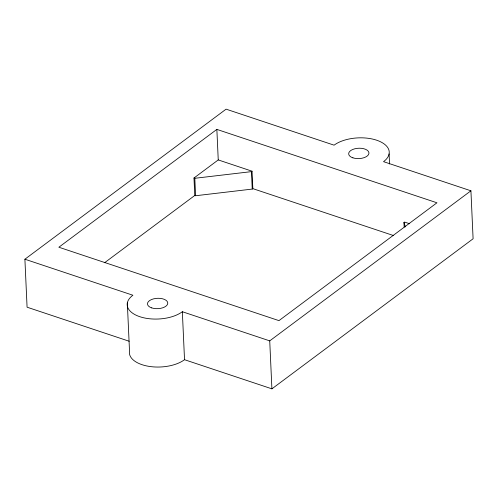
<?xml version="1.0" encoding="UTF-8"?>
<svg xmlns="http://www.w3.org/2000/svg" width="498" height="498" viewBox="0 0 498 498"><rect width="100%" height="100%" fill="white"/><g stroke="black" fill="none" stroke-linecap="round" stroke-linejoin="round"><path stroke-width="0.75" d="M129.194 341.248L27.079 307.198L24.9 259.221L226.092 109.155L334.083 145.167A30.465 15.556 -2.6 0 1 376.563 140.175A30.465 15.556 -2.6 0 1 383.541 161.663L470.921 190.802L473.1 238.779L271.908 388.845L184.528 359.705A30.465 15.556 -2.6 0 1 149.051 366.379A30.465 15.556 -2.6 0 1 129.505 350.934L127.326 302.958M216.86 129.393L58.864 247.232L278.961 320.631L436.958 202.792L216.86 129.393L218.242 159.92L193.983 178.016L194.774 195.465L104.586 262.732M193.983 178.016L194.805 178.29L251.453 171.636L252.044 171.194L252.835 188.636L252.243 189.078L195.602 195.739L194.774 195.465M404.158 227.044L403.953 222.494L404.544 222.052L409.692 223.764M24.9 259.221L132.891 295.233A30.465 15.556 -2.6 0 0 139.87 316.722A30.465 15.556 -2.6 0 0 182.349 311.729L269.729 340.869L470.921 190.802M218.242 159.92L252.044 171.194M252.835 188.636L393.551 235.566M403.953 222.494L405.384 226.901M389.106 153.938L389.56 163.998M269.729 340.869L271.908 388.845M251.453 171.636L252.243 189.078M194.805 178.29L195.602 195.739M182.349 311.729L184.528 359.705M352.895 157.829A10.153 5.185 -2.6 0 0 368.906 153.589A10.153 5.185 -2.6 0 0 354.632 148.827A10.153 5.185 -2.6 0 0 352.895 157.829M151.703 307.895A10.153 5.185 -2.6 0 0 167.72 303.656A10.153 5.185 -2.6 0 0 153.44 298.893A10.153 5.185 -2.6 0 0 151.703 307.895"/></g></svg>
